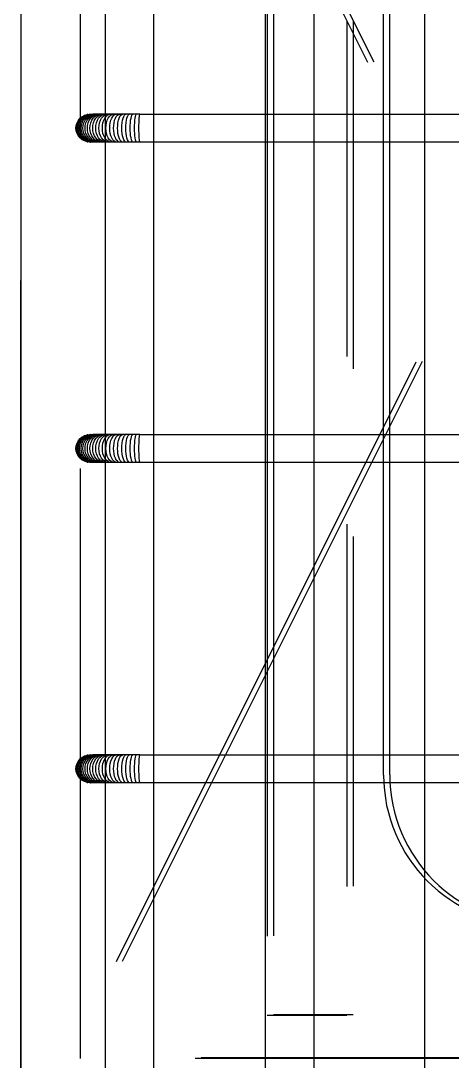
# Model space of a CAD drawing. Header units: inches. Extents: x 31 to 716, y 21 to 143.
# Drawn here: x 222.479 to 223.766, y 77.125 to 80.228 of the extents above; entities that cross this region are included whole.
import ezdxf

# ---------------------------------------------------------------- set-up
doc = ezdxf.new("R2010")
doc.units = ezdxf.units.IN
doc.header["$MEASUREMENT"] = 0
doc.linetypes.add('HIDDEN-Z', pattern=[3, 2, -1])
for name, color, linetype in [('INNO-RFT-Y', 2, 'Continuous'), ('S-BARS-ELEV', 9, 'Continuous'), ('S-BARS-ELEV-TOP', 9, 'HIDDEN-Z'), ('S-CONCRETE', 3, 'Continuous'), ('s-hidden', 8, 'HIDDEN-Z')]:
    doc.layers.add(name, color=color, linetype=linetype)

# ---------------------------------------------------------------- blocks, each defined once
blk = doc.blocks.new('rebar red 2')
at = {"color": 1}
for p, q in [((-52.24599, -96.5553), (-52.24558, -96.55395)), ((-52.24592, -96.5553), (-52.24551, -96.55395)), ((-52.2457, -96.5553), (-52.24529, -96.55395)), ((-52.24558, -96.55395), (-52.24491, -96.5527)), ((-52.24551, -96.55395), (-52.24485, -96.5527)), ((-52.24533, -96.5553), (-52.24493, -96.55395)), ((-52.24529, -96.55395), (-52.24463, -96.5527)), ((-52.24493, -96.55395), (-52.24427, -96.5527)), ((-52.24491, -96.5527), (-52.24402, -96.55161)), ((-52.24485, -96.5527), (-52.24395, -96.55161)), ((-52.24481, -96.5553), (-52.24442, -96.55395)), ((-52.24463, -96.5527), (-52.24374, -96.55161)), ((-52.24442, -96.55395), (-52.24378, -96.5527)), ((-52.24427, -96.5527), (-52.2434, -96.55161)), ((-52.24416, -96.5553), (-52.24377, -96.55395)), ((-52.24402, -96.55161), (-52.24395, -96.55161)), ((-52.24395, -96.55161), (-52.24293, -96.55072)), ((-52.24378, -96.5527), (-52.24291, -96.55161)), ((-52.24377, -96.55395), (-52.24314, -96.5527)), ((-52.24374, -96.55161), (-52.24266, -96.55072)), ((-52.2434, -96.55161), (-52.24233, -96.55072)), ((-52.24336, -96.5553), (-52.24298, -96.55395)), ((-52.24314, -96.5527), (-52.24229, -96.55161)), ((-52.24298, -96.55395), (-52.24237, -96.5527)), ((-52.24293, -96.55072), (-52.24286, -96.55072)), ((-52.24291, -96.55161), (-52.24186, -96.55072)), ((-52.24286, -96.55072), (-52.24169, -96.55005)), ((-52.24266, -96.55072), (-52.24143, -96.55005)), ((-52.24243, -96.5553), (-52.24206, -96.55395)), ((-52.24237, -96.5527), (-52.24154, -96.55161)), ((-52.24233, -96.55072), (-52.24111, -96.55005)), ((-52.24229, -96.55161), (-52.24126, -96.55072)), ((-52.24206, -96.55395), (-52.24146, -96.5527)), ((-52.24186, -96.55072), (-52.24066, -96.55005)), ((-52.24169, -96.55005), (-52.24162, -96.55005)), ((-52.24162, -96.55005), (-52.24034, -96.54964)), ((-52.24154, -96.55161), (-52.24053, -96.55072)), ((-52.24146, -96.5527), (-52.24066, -96.55161)), ((-52.24143, -96.55005), (-52.24009, -96.54964)), ((-52.24136, -96.5553), (-52.24101, -96.55395)), ((-52.24126, -96.55072), (-52.24008, -96.55005)), ((-52.24111, -96.55005), (-52.23978, -96.54964)), ((-52.24101, -96.55395), (-52.24043, -96.5527)), ((-52.24066, -96.55005), (-52.23935, -96.54964)), ((-52.24066, -96.55161), (-52.23968, -96.55072)), ((-52.24053, -96.55072), (-52.23939, -96.55005)), ((-52.24043, -96.5527), (-52.23966, -96.55161)), ((-52.24009, -96.54964), (-52.24034, -96.54964)), ((-52.24017, -96.5553), (-52.23983, -96.55395)), ((-52.24009, -96.54964), (-52.23978, -96.54964)), ((-52.24008, -96.55005), (-52.2388, -96.54964)), ((-52.23983, -96.55395), (-52.23927, -96.5527)), ((-52.23978, -96.54964), (-52.23893, -96.54951)), ((-52.23978, -96.54964), (-52.23935, -96.54964)), ((-52.23968, -96.55072), (-52.23857, -96.55005)), ((-52.23966, -96.55161), (-52.23871, -96.55072)), ((-52.23939, -96.55005), (-52.23814, -96.54964)), ((-52.23935, -96.54964), (-52.23893, -96.54951)), ((-52.23927, -96.5527), (-52.23853, -96.55161)), ((-52.23888, -96.54951), (-52.23893, -96.54951)), ((-52.23893, -96.54951), (-52.2389, -96.54951)), ((-52.2389, -96.54951), (-52.23888, -96.54951)), ((-52.23882, -96.54952), (-52.23888, -96.54951)), ((-52.23885, -96.5553), (-52.23853, -96.55395)), ((-52.23882, -96.54952), (-52.2387, -96.54951)), ((-52.2388, -96.54964), (-52.23747, -96.54951)), ((-52.23871, -96.55072), (-52.23763, -96.55005)), ((-52.2387, -96.54951), (-52.23747, -96.54951)), ((-52.23857, -96.55005), (-52.23736, -96.54964)), ((-52.23853, -96.55161), (-52.23762, -96.55072)), ((-52.23853, -96.55395), (-52.238, -96.5527)), ((-52.23814, -96.54964), (-52.23684, -96.54951)), ((-52.238, -96.5527), (-52.23729, -96.55161)), ((-52.23763, -96.55005), (-52.23647, -96.54964)), ((-52.23762, -96.55072), (-52.23659, -96.55005)), ((-52.23684, -96.54951), (-52.23747, -96.54951)), ((-52.23742, -96.5553), (-52.23711, -96.55395)), ((-52.23736, -96.54964), (-52.2361, -96.54951)), ((-52.23729, -96.55161), (-52.23642, -96.55072)), ((-52.23711, -96.55395), (-52.23661, -96.5527)), ((-52.2361, -96.54951), (-52.23684, -96.54951)), ((-52.23661, -96.5527), (-52.23594, -96.55161)), ((-52.23659, -96.55005), (-52.23547, -96.54964)), ((-52.23647, -96.54964), (-52.23525, -96.54951)), ((-52.23642, -96.55072), (-52.23544, -96.55005)), ((-52.23525, -96.54951), (-52.2361, -96.54951)), ((-52.23594, -96.55161), (-52.23512, -96.55072)), ((-52.23587, -96.5553), (-52.23558, -96.55395)), ((-52.23558, -96.55395), (-52.23511, -96.5527)), ((-52.23547, -96.54964), (-52.2343, -96.54951)), ((-52.23544, -96.55005), (-52.23436, -96.54964)), ((-52.2343, -96.54951), (-52.23525, -96.54951)), ((-52.23512, -96.55072), (-52.23418, -96.55005)), ((-52.23511, -96.5527), (-52.23448, -96.55161)), ((-52.23448, -96.55161), (-52.23371, -96.55072)), ((-52.23436, -96.54964), (-52.23325, -96.54951)), ((-52.23325, -96.54951), (-52.2343, -96.54951)), ((-52.23422, -96.5553), (-52.23395, -96.55395)), ((-52.23418, -96.55005), (-52.23317, -96.54964)), ((-52.23395, -96.55395), (-52.23351, -96.5527)), ((-52.23371, -96.55072), (-52.23283, -96.55005)), ((-52.23351, -96.5527), (-52.23292, -96.55161)), ((-52.23211, -96.54951), (-52.23325, -96.54951)), ((-52.23317, -96.54964), (-52.23211, -96.54951)), ((-52.23292, -96.55161), (-52.2322, -96.55072)), ((-52.23283, -96.55005), (-52.23187, -96.54964)), ((-52.23247, -96.5553), (-52.23222, -96.55395)), ((-52.23222, -96.55395), (-52.23182, -96.5527)), ((-52.2322, -96.55072), (-52.23138, -96.55005)), ((-52.23088, -96.54951), (-52.23211, -96.54951)), ((-52.23187, -96.54964), (-52.23088, -96.54951)), ((-52.23182, -96.5527), (-52.23127, -96.55161)), ((-52.23138, -96.55005), (-52.23049, -96.54964)), ((-52.23127, -96.55161), (-52.23061, -96.55072)), ((-52.22957, -96.54951), (-52.23088, -96.54951)), ((-52.23063, -96.5553), (-52.23041, -96.55395)), ((-52.23061, -96.55072), (-52.22985, -96.55005)), ((-52.23049, -96.54964), (-52.22957, -96.54951)), ((-52.23041, -96.55395), (-52.23004, -96.5527)), ((-52.23004, -96.5527), (-52.22954, -96.55161)), ((-52.22985, -96.55005), (-52.22903, -96.54964)), ((-52.22817, -96.54951), (-52.22957, -96.54951)), ((-52.22954, -96.55161), (-52.22893, -96.55072)), ((-52.22903, -96.54964), (-52.22817, -96.54951)), ((-52.22893, -96.55072), (-52.22824, -96.55005)), ((-52.22871, -96.5553), (-52.22851, -96.55395)), ((-52.22851, -96.55395), (-52.22818, -96.5527)), ((-52.22824, -96.55005), (-52.22749, -96.54964)), ((-52.22818, -96.5527), (-52.22773, -96.55161)), ((-52.22671, -96.54951), (-52.22817, -96.54951)), ((-52.22773, -96.55161), (-52.22718, -96.55072)), ((-52.22749, -96.54964), (-52.22671, -96.54951)), ((-52.22718, -96.55072), (-52.22656, -96.55005)), ((-52.22672, -96.5553), (-52.22654, -96.55395)), ((-52.22518, -96.54951), (-52.22671, -96.54951)), ((-52.22656, -96.55005), (-52.22589, -96.54964)), ((-52.22654, -96.55395), (-52.22624, -96.5527)), ((-52.22624, -96.5527), (-52.22585, -96.55161)), ((-52.22589, -96.54964), (-52.22518, -96.54951)), ((-52.22585, -96.55161), (-52.22537, -96.55072)), ((-52.22537, -96.55072), (-52.22481, -96.55005)), ((-52.2236, -96.54951), (-52.22518, -96.54951)), ((-52.22481, -96.55005), (-52.22422, -96.54964)), ((-52.22466, -96.5553), (-52.2245, -96.55395)), ((-52.2245, -96.55395), (-52.22425, -96.5527)), ((-52.22425, -96.5527), (-52.22391, -96.55161)), ((-52.22422, -96.54964), (-52.2236, -96.54951)), ((-52.22391, -96.55161), (-52.22349, -96.55072)), ((-52.22196, -96.54951), (-52.2236, -96.54951)), ((-52.22349, -96.55072), (-52.22301, -96.55005)), ((-52.22301, -96.55005), (-52.22249, -96.54964)), ((-52.22254, -96.5553), (-52.22241, -96.55395)), ((-52.22249, -96.54964), (-52.22196, -96.54951)), ((-52.22241, -96.55395), (-52.2222, -96.5527)), ((-52.2222, -96.5527), (-52.22191, -96.55161)), ((-52.22027, -96.54951), (-52.22196, -96.54951)), ((-52.22191, -96.55161), (-52.22156, -96.55072)), ((-52.22156, -96.55072), (-52.22116, -96.55005)), ((-52.22116, -96.55005), (-52.22072, -96.54964)), ((-52.22072, -96.54964), (-52.22027, -96.54951)), ((-52.22038, -96.5553), (-52.22027, -96.55395)), ((-52.21855, -96.54951), (-52.22027, -96.54951)), ((-52.22027, -96.55395), (-52.2201, -96.5527)), ((-52.2201, -96.5527), (-52.21987, -96.55161)), ((-52.21987, -96.55161), (-52.21959, -96.55072)), ((-52.21959, -96.55072), (-52.21926, -96.55005)), ((-52.21926, -96.55005), (-52.21891, -96.54964)), ((-52.21891, -96.54964), (-52.21855, -96.54951)), ((-52.2168, -96.54951), (-52.21855, -96.54951)), ((-52.21818, -96.5553), (-52.2181, -96.55395)), ((-52.2181, -96.55395), (-52.21797, -96.5527)), ((-52.21797, -96.5527), (-52.21779, -96.55161)), ((-52.21779, -96.55161), (-52.21758, -96.55072)), ((-52.21758, -96.55072), (-52.21734, -96.55005)), ((-52.21734, -96.55005), (-52.21707, -96.54964)), ((-52.21707, -96.54964), (-52.2168, -96.54951)), ((-52.21502, -96.54951), (-52.2168, -96.54951)), ((-52.21594, -96.5553), (-52.21589, -96.55395)), ((-52.21589, -96.55395), (-52.2158, -96.5527)), ((-52.2158, -96.5527), (-52.21569, -96.55161)), ((-52.21569, -96.55161), (-52.21555, -96.55072)), ((-52.21555, -96.55072), (-52.21538, -96.55005)), ((-52.21538, -96.55005), (-52.21521, -96.54964)), ((-52.21521, -96.54964), (-52.21502, -96.54951)), ((-52.21323, -96.54951), (-52.21502, -96.54951)), ((-52.21369, -96.5553), (-52.21367, -96.55395)), ((-52.21367, -96.55395), (-52.21362, -96.5527)), ((-52.21362, -96.5527), (-52.21357, -96.55161)), ((-52.21357, -96.55161), (-52.21349, -96.55072)), ((-52.21349, -96.55072), (-52.21341, -96.55005)), ((-52.21341, -96.55005), (-52.21332, -96.54964)), ((-52.21332, -96.54964), (-52.21323, -96.54951)), ((-52.21323, -96.54951), (-51.49464, -96.54951)), ((-52.24613, -96.5567), (-52.24599, -96.5553)), ((-52.24599, -96.5581), (-52.24613, -96.5567)), ((-52.24606, -96.5567), (-52.24592, -96.5553)), ((-52.24592, -96.5581), (-52.24606, -96.5567)), ((-52.24558, -96.55945), (-52.24599, -96.5581)), ((-52.24551, -96.55945), (-52.24592, -96.5581)), ((-52.24583, -96.5567), (-52.2457, -96.5553)), ((-52.2457, -96.5581), (-52.24583, -96.5567)), ((-52.24529, -96.55945), (-52.2457, -96.5581)), ((-52.24491, -96.5607), (-52.24558, -96.55945)), ((-52.24485, -96.5607), (-52.24551, -96.55945)), ((-52.24546, -96.5567), (-52.24533, -96.5553)), ((-52.24533, -96.5581), (-52.24546, -96.5567)), ((-52.24493, -96.55945), (-52.24533, -96.5581)), ((-52.24463, -96.5607), (-52.24529, -96.55945)), ((-52.24495, -96.5567), (-52.24481, -96.5553)), ((-52.24481, -96.5581), (-52.24495, -96.5567)), ((-52.24427, -96.5607), (-52.24493, -96.55945)), ((-52.24442, -96.55945), (-52.24481, -96.5581)), ((-52.24378, -96.5607), (-52.24442, -96.55945)), ((-52.24429, -96.5567), (-52.24416, -96.5553)), ((-52.24416, -96.5581), (-52.24429, -96.5567)), ((-52.24377, -96.55945), (-52.24416, -96.5581)), ((-52.24314, -96.5607), (-52.24377, -96.55945)), ((-52.24349, -96.5567), (-52.24336, -96.5553)), ((-52.24336, -96.5581), (-52.24349, -96.5567)), ((-52.24298, -96.55945), (-52.24336, -96.5581)), ((-52.24237, -96.5607), (-52.24298, -96.55945)), ((-52.24255, -96.5567), (-52.24243, -96.5553)), ((-52.24243, -96.5581), (-52.24255, -96.5567)), ((-52.24206, -96.55945), (-52.24243, -96.5581)), ((-52.24146, -96.5607), (-52.24206, -96.55945)), ((-52.24148, -96.5567), (-52.24136, -96.5553)), ((-52.24136, -96.5581), (-52.24148, -96.5567)), ((-52.24101, -96.55945), (-52.24136, -96.5581)), ((-52.24043, -96.5607), (-52.24101, -96.55945)), ((-52.24028, -96.5567), (-52.24017, -96.5553)), ((-52.24017, -96.5581), (-52.24028, -96.5567)), ((-52.23983, -96.55945), (-52.24017, -96.5581)), ((-52.23927, -96.5607), (-52.23983, -96.55945)), ((-52.23896, -96.5567), (-52.23885, -96.5553)), ((-52.23885, -96.5581), (-52.23896, -96.5567)), ((-52.23853, -96.55945), (-52.23885, -96.5581)), ((-52.238, -96.5607), (-52.23853, -96.55945)), ((-52.23752, -96.5567), (-52.23742, -96.5553)), ((-52.23742, -96.5581), (-52.23752, -96.5567)), ((-52.23711, -96.55945), (-52.23742, -96.5581)), ((-52.23661, -96.5607), (-52.23711, -96.55945)), ((-52.23597, -96.5567), (-52.23587, -96.5553)), ((-52.23587, -96.5581), (-52.23597, -96.5567)), ((-52.23558, -96.55945), (-52.23587, -96.5581)), ((-52.23511, -96.5607), (-52.23558, -96.55945)), ((-52.23431, -96.5567), (-52.23422, -96.5553)), ((-52.23422, -96.5581), (-52.23431, -96.5567)), ((-52.23395, -96.55945), (-52.23422, -96.5581)), ((-52.23351, -96.5607), (-52.23395, -96.55945)), ((-52.23256, -96.5567), (-52.23247, -96.5553)), ((-52.23247, -96.5581), (-52.23256, -96.5567)), ((-52.23222, -96.55945), (-52.23247, -96.5581)), ((-52.23182, -96.5607), (-52.23222, -96.55945)), ((-52.23071, -96.5567), (-52.23063, -96.5553)), ((-52.23063, -96.5581), (-52.23071, -96.5567)), ((-52.23041, -96.55945), (-52.23063, -96.5581)), ((-52.23004, -96.5607), (-52.23041, -96.55945)), ((-52.22878, -96.5567), (-52.22871, -96.5553)), ((-52.22871, -96.5581), (-52.22878, -96.5567)), ((-52.22851, -96.55945), (-52.22871, -96.5581)), ((-52.22818, -96.5607), (-52.22851, -96.55945)), ((-52.22678, -96.5567), (-52.22672, -96.5553)), ((-52.22672, -96.5581), (-52.22678, -96.5567)), ((-52.22654, -96.55945), (-52.22672, -96.5581)), ((-52.22624, -96.5607), (-52.22654, -96.55945)), ((-52.22471, -96.5567), (-52.22466, -96.5553)), ((-52.22466, -96.5581), (-52.22471, -96.5567)), ((-52.2245, -96.55945), (-52.22466, -96.5581)), ((-52.22425, -96.5607), (-52.2245, -96.55945)), ((-52.22259, -96.5567), (-52.22254, -96.5553)), ((-52.22254, -96.5581), (-52.22259, -96.5567)), ((-52.22241, -96.55945), (-52.22254, -96.5581)), ((-52.2222, -96.5607), (-52.22241, -96.55945)), ((-52.22041, -96.5567), (-52.22038, -96.5553)), ((-52.22038, -96.5581), (-52.22041, -96.5567)), ((-52.22027, -96.55945), (-52.22038, -96.5581)), ((-52.2201, -96.5607), (-52.22027, -96.55945)), ((-52.2182, -96.5567), (-52.21818, -96.5553)), ((-52.21818, -96.5581), (-52.2182, -96.5567)), ((-52.2181, -96.55945), (-52.21818, -96.5581)), ((-52.21797, -96.5607), (-52.2181, -96.55945)), ((-52.21596, -96.5567), (-52.21594, -96.5553)), ((-52.21594, -96.5581), (-52.21596, -96.5567)), ((-52.21589, -96.55945), (-52.21594, -96.5581)), ((-52.2158, -96.5607), (-52.21589, -96.55945)), ((-52.2137, -96.5567), (-52.21369, -96.5553)), ((-52.21369, -96.5581), (-52.2137, -96.5567)), ((-52.21367, -96.55945), (-52.21369, -96.5581)), ((-52.21362, -96.5607), (-52.21367, -96.55945)), ((-52.24402, -96.56179), (-52.24491, -96.5607)), ((-52.24395, -96.56179), (-52.24485, -96.5607)), ((-52.24374, -96.56179), (-52.24463, -96.5607)), ((-52.2434, -96.56179), (-52.24427, -96.5607)), ((-52.24395, -96.56179), (-52.24402, -96.56179)), ((-52.24293, -96.56268), (-52.24395, -96.56179)), ((-52.24291, -96.56179), (-52.24378, -96.5607)), ((-52.24266, -96.56268), (-52.24374, -96.56179)), ((-52.24233, -96.56268), (-52.2434, -96.56179)), ((-52.24229, -96.56179), (-52.24314, -96.5607)), ((-52.24286, -96.56268), (-52.24293, -96.56268)), ((-52.24186, -96.56268), (-52.24291, -96.56179)), ((-52.24169, -96.56334), (-52.24286, -96.56268)), ((-52.24143, -96.56334), (-52.24266, -96.56268)), ((-52.24154, -96.56179), (-52.24237, -96.5607)), ((-52.24111, -96.56334), (-52.24233, -96.56268)), ((-52.24126, -96.56268), (-52.24229, -96.56179)), ((-52.24066, -96.56334), (-52.24186, -96.56268)), ((-52.24162, -96.56334), (-52.24169, -96.56334)), ((-52.24034, -96.56375), (-52.24162, -96.56334)), ((-52.24053, -96.56268), (-52.24154, -96.56179)), ((-52.24066, -96.56179), (-52.24146, -96.5607)), ((-52.24009, -96.56375), (-52.24143, -96.56334)), ((-52.24008, -96.56334), (-52.24126, -96.56268)), ((-52.23978, -96.56375), (-52.24111, -96.56334)), ((-52.23968, -96.56268), (-52.24066, -96.56179)), ((-52.23935, -96.56375), (-52.24066, -96.56334)), ((-52.23939, -96.56334), (-52.24053, -96.56268)), ((-52.23966, -96.56179), (-52.24043, -96.5607)), ((-52.24034, -96.56375), (-52.24009, -96.56375)), ((-52.23978, -96.56375), (-52.24009, -96.56375)), ((-52.2388, -96.56375), (-52.24008, -96.56334)), ((-52.23935, -96.56375), (-52.23978, -96.56375)), ((-52.23893, -96.56389), (-52.23978, -96.56375)), ((-52.23857, -96.56334), (-52.23968, -96.56268)), ((-52.23871, -96.56268), (-52.23966, -96.56179)), ((-52.23814, -96.56375), (-52.23939, -96.56334)), ((-52.23893, -96.56389), (-52.23935, -96.56375)), ((-52.23853, -96.56179), (-52.23927, -96.5607)), ((-52.23888, -96.56389), (-52.23893, -96.56389)), ((-52.2389, -96.56389), (-52.23893, -96.56389)), ((-52.23888, -96.56389), (-52.2389, -96.56389)), ((-52.23882, -96.56388), (-52.23888, -96.56389)), ((-52.2387, -96.56389), (-52.23882, -96.56388)), ((-52.23747, -96.56389), (-52.2388, -96.56375)), ((-52.23763, -96.56334), (-52.23871, -96.56268)), ((-52.23864, -96.56387), (-52.2387, -96.56389)), ((-52.23867, -96.56387), (-52.2387, -96.56389)), ((-52.23864, -96.56387), (-52.23841, -96.56389)), ((-52.23736, -96.56375), (-52.23857, -96.56334)), ((-52.23762, -96.56268), (-52.23853, -96.56179)), ((-52.23747, -96.56389), (-52.23841, -96.56389)), ((-52.23684, -96.56389), (-52.23814, -96.56375)), ((-52.23729, -96.56179), (-52.238, -96.5607)), ((-52.23647, -96.56375), (-52.23763, -96.56334)), ((-52.23659, -96.56334), (-52.23762, -96.56268)), ((-52.23684, -96.56389), (-52.23747, -96.56389)), ((-52.2361, -96.56389), (-52.23736, -96.56375)), ((-52.23642, -96.56268), (-52.23729, -96.56179)), ((-52.2361, -96.56389), (-52.23684, -96.56389)), ((-52.23594, -96.56179), (-52.23661, -96.5607)), ((-52.23547, -96.56375), (-52.23659, -96.56334)), ((-52.23525, -96.56389), (-52.23647, -96.56375)), ((-52.23544, -96.56334), (-52.23642, -96.56268)), ((-52.23525, -96.56389), (-52.2361, -96.56389)), ((-52.23512, -96.56268), (-52.23594, -96.56179)), ((-52.2343, -96.56389), (-52.23547, -96.56375)), ((-52.23436, -96.56375), (-52.23544, -96.56334)), ((-52.2343, -96.56389), (-52.23525, -96.56389)), ((-52.23418, -96.56334), (-52.23512, -96.56268)), ((-52.23448, -96.56179), (-52.23511, -96.5607)), ((-52.23371, -96.56268), (-52.23448, -96.56179)), ((-52.23325, -96.56389), (-52.23436, -96.56375)), ((-52.23325, -96.56389), (-52.2343, -96.56389)), ((-52.23317, -96.56375), (-52.23418, -96.56334)), ((-52.23283, -96.56334), (-52.23371, -96.56268)), ((-52.23292, -96.56179), (-52.23351, -96.5607)), ((-52.23211, -96.56389), (-52.23325, -96.56389)), ((-52.23211, -96.56389), (-52.23317, -96.56375)), ((-52.2322, -96.56268), (-52.23292, -96.56179)), ((-52.23187, -96.56375), (-52.23283, -96.56334)), ((-52.23138, -96.56334), (-52.2322, -96.56268)), ((-52.23088, -96.56389), (-52.23211, -96.56389)), ((-52.23088, -96.56389), (-52.23187, -96.56375)), ((-52.23127, -96.56179), (-52.23182, -96.5607)), ((-52.23049, -96.56375), (-52.23138, -96.56334)), ((-52.23061, -96.56268), (-52.23127, -96.56179)), ((-52.22957, -96.56389), (-52.23088, -96.56389)), ((-52.22985, -96.56334), (-52.23061, -96.56268)), ((-52.22957, -96.56389), (-52.23049, -96.56375)), ((-52.22954, -96.56179), (-52.23004, -96.5607)), ((-52.22903, -96.56375), (-52.22985, -96.56334)), ((-52.22817, -96.56389), (-52.22957, -96.56389)), ((-52.22893, -96.56268), (-52.22954, -96.56179)), ((-52.22817, -96.56389), (-52.22903, -96.56375)), ((-52.22824, -96.56334), (-52.22893, -96.56268)), ((-52.22749, -96.56375), (-52.22824, -96.56334)), ((-52.22773, -96.56179), (-52.22818, -96.5607)), ((-52.22671, -96.56389), (-52.22817, -96.56389)), ((-52.22718, -96.56268), (-52.22773, -96.56179)), ((-52.22671, -96.56389), (-52.22749, -96.56375)), ((-52.22656, -96.56334), (-52.22718, -96.56268)), ((-52.22518, -96.56389), (-52.22671, -96.56389)), ((-52.22589, -96.56375), (-52.22656, -96.56334)), ((-52.22585, -96.56179), (-52.22624, -96.5607)), ((-52.22518, -96.56389), (-52.22589, -96.56375)), ((-52.22537, -96.56268), (-52.22585, -96.56179)), ((-52.22481, -96.56334), (-52.22537, -96.56268)), ((-52.2236, -96.56389), (-52.22518, -96.56389)), ((-52.22422, -96.56375), (-52.22481, -96.56334)), ((-52.22391, -96.56179), (-52.22425, -96.5607)), ((-52.2236, -96.56389), (-52.22422, -96.56375)), ((-52.22349, -96.56268), (-52.22391, -96.56179)), ((-52.22196, -96.56389), (-52.2236, -96.56389)), ((-52.22301, -96.56334), (-52.22349, -96.56268)), ((-52.22249, -96.56375), (-52.22301, -96.56334)), ((-52.22196, -96.56389), (-52.22249, -96.56375)), ((-52.22191, -96.56179), (-52.2222, -96.5607)), ((-52.22027, -96.56389), (-52.22196, -96.56389)), ((-52.22156, -96.56268), (-52.22191, -96.56179)), ((-52.22116, -96.56334), (-52.22156, -96.56268)), ((-52.22072, -96.56375), (-52.22116, -96.56334)), ((-52.22027, -96.56389), (-52.22072, -96.56375)), ((-52.21855, -96.56389), (-52.22027, -96.56389)), ((-52.21987, -96.56179), (-52.2201, -96.5607)), ((-52.21959, -96.56268), (-52.21987, -96.56179)), ((-52.21926, -96.56334), (-52.21959, -96.56268)), ((-52.21891, -96.56375), (-52.21926, -96.56334)), ((-52.21855, -96.56389), (-52.21891, -96.56375)), ((-52.2168, -96.56389), (-52.21855, -96.56389)), ((-52.21779, -96.56179), (-52.21797, -96.5607)), ((-52.21758, -96.56268), (-52.21779, -96.56179)), ((-52.21734, -96.56334), (-52.21758, -96.56268)), ((-52.21707, -96.56375), (-52.21734, -96.56334)), ((-52.2168, -96.56389), (-52.21707, -96.56375)), ((-52.21502, -96.56389), (-52.2168, -96.56389)), ((-52.21569, -96.56179), (-52.2158, -96.5607)), ((-52.21555, -96.56268), (-52.21569, -96.56179)), ((-52.21538, -96.56334), (-52.21555, -96.56268)), ((-52.21521, -96.56375), (-52.21538, -96.56334)), ((-52.21502, -96.56389), (-52.21521, -96.56375)), ((-52.21323, -96.56389), (-52.21502, -96.56389)), ((-52.21357, -96.56179), (-52.21362, -96.5607)), ((-52.21349, -96.56268), (-52.21357, -96.56179)), ((-52.21341, -96.56334), (-52.21349, -96.56268)), ((-52.21332, -96.56375), (-52.21341, -96.56334)), ((-52.21323, -96.56389), (-52.21332, -96.56375)), ((-51.49464, -96.56389), (-52.21323, -96.56389))]:
    blk.add_line(p, q, dxfattribs=at)
blk = doc.blocks.new('*U275')
at = {"xscale": 5.790493255340768, "yscale": 5.790493255340768, "zscale": 5.790493255340768}
blk.add_blockref('rebar red 2', (300.2599, 559.1109), dxfattribs=at)
blk = doc.blocks.new('*U276')
at = {"color": 0, "linetype": 'ByBlock', "lineweight": -2, "transparency": 16777216}
for p in [(0, -5.7326), (0, -6.688), (0, -7.6435)]:
    blk.add_blockref('*U275', p, dxfattribs=at)

msp = doc.modelspace()

# ---------------------------------------------------------------- linework, layer by layer
for p, q in [((222.4786, 75.5479), (222.4786, 79.4529)), ((222.4786, 77.8283), (222.4786, 47.5875))]:
    msp.add_line(p, q)
at = {"layer": 'INNO-RFT-Y', "color": 5}
for p, q in [((222.7308, 59.6328), (222.7308, 85.7977)), ((222.8754, 59.6328), (222.8754, 85.7977)), ((223.2088, 59.6328), (223.2089, 85.7977)), ((223.3534, 59.6328), (223.3535, 85.7977)), ((223.684, 59.6328), (223.684, 85.7977))]:
    msp.add_line(p, q, dxfattribs=at)
at = {"layer": 'S-BARS-ELEV'}
for p, q in [((223.5609, 80.213), (223.5609, 81.1951)), ((223.5794, 80.214), (223.5794, 81.1967)), ((223.5609, 80.1767), (223.5609, 80.2237)), ((223.5609, 80.0468), (223.5609, 80.2237)), ((223.5609, 78.6522), (223.5609, 80.213)), ((223.5794, 80.1783), (223.5794, 80.2253)), ((223.5794, 80.0099), (223.5794, 80.2253)), ((223.5794, 78.7835), (223.5794, 80.214)), ((223.5794, 77.9791), (223.5794, 79.0188)), ((223.5609, 78.616), (223.5609, 78.6629)), ((223.5609, 78.616), (223.5609, 78.6629)), ((223.5794, 78.6176), (223.5794, 78.6645)), ((223.5794, 78.6176), (223.5794, 78.6645)), ((223.5609, 77.9774), (223.5609, 78.6516))]:
    msp.add_line(p, q, dxfattribs=at)
for centre in [(224.0256, 77.9791), (224.0072, 77.9774)]:
    msp.add_arc(centre, 0.4462, 180, 270, dxfattribs=at)
at = {"layer": 'S-BARS-ELEV-TOP', "linetype": 'Continuous', "ltscale": 0.5}
for p, q in [((223.2137, 81.0119), (223.2137, 78.3227)), ((223.2322, 81.0135), (223.2322, 78.3244))]:
    msp.add_line(p, q, dxfattribs=at)
at = {"layer": 'S-BARS-ELEV-TOP', "ltscale": 0.5}
for p, q in [((223.2137, 80.2237), (223.2137, 80.1767)), ((223.2137, 80.2237), (223.2137, 80.1767)), ((223.2137, 80.2237), (223.2137, 80.1767)), ((223.2137, 80.2237), (223.2137, 80.1767)), ((223.2322, 80.2253), (223.2322, 80.1783)), ((223.2322, 80.2253), (223.2322, 80.1783)), ((223.2322, 80.2253), (223.2322, 80.1783)), ((223.2322, 80.2253), (223.2322, 80.1783)), ((223.4517, 80.2267), (223.4517, 80.1767)), ((223.4517, 80.2267), (223.4517, 78.6457)), ((223.4517, 80.2237), (223.4517, 80.1767)), ((223.4702, 80.2283), (223.4702, 80.1783)), ((223.4702, 80.2253), (223.4702, 80.1783)), ((223.4702, 80.1898), (223.4702, 78.6473)), ((223.2137, 78.6629), (223.2137, 78.616)), ((223.2137, 78.6629), (223.2137, 78.616)), ((223.2137, 78.6629), (223.2137, 78.616)), ((223.2137, 78.6629), (223.2137, 78.616)), ((223.2322, 78.6645), (223.2322, 78.6176)), ((223.2322, 78.6645), (223.2322, 78.6176)), ((223.2322, 78.6645), (223.2322, 78.6176)), ((223.2322, 78.6645), (223.2322, 78.6176)), ((223.4517, 78.6629), (223.4517, 78.616)), ((223.4517, 78.6629), (223.4517, 78.616)), ((223.4702, 78.6645), (223.4702, 78.6176)), ((223.4702, 78.6645), (223.4702, 78.6176)), ((223.4517, 78.6457), (223.4517, 77.2609)), ((223.4702, 78.6467), (223.4702, 77.2625)), ((223.2137, 78.497), (223.2137, 77.2609)), ((223.2322, 78.4986), (223.2322, 77.2625)), ((223.4517, 77.2609), (223.2137, 77.2609)), ((223.4702, 77.2625), (223.2322, 77.2625))]:
    msp.add_line(p, q, dxfattribs=at)
at = {"layer": 'S-CONCRETE', "color": 7}
msp.add_line((222.4786, 84.5766), (222.4786, 75.8248), dxfattribs=at)
at = {"layer": 's-hidden'}
for p, q in [((222.6187, 81.8927), (224.9987, 77.1327)), ((224.9987, 81.8927), (222.6187, 77.1327)), ((222.6372, 81.8943), (225.0171, 77.1344)), ((225.0171, 81.8943), (222.6372, 77.1344)), ((222.656, 81.8927), (222.656, 77.1327)), ((224.9987, 77.1327), (222.6187, 77.1327)), ((225.0171, 77.1344), (222.6372, 77.1344))]:
    msp.add_line(p, q, dxfattribs=at)

# ---------------------------------------------------------------- block references
msp.add_blockref('*U276', (224.9142, 85.6402))

doc.saveas('drawing.dxf')
